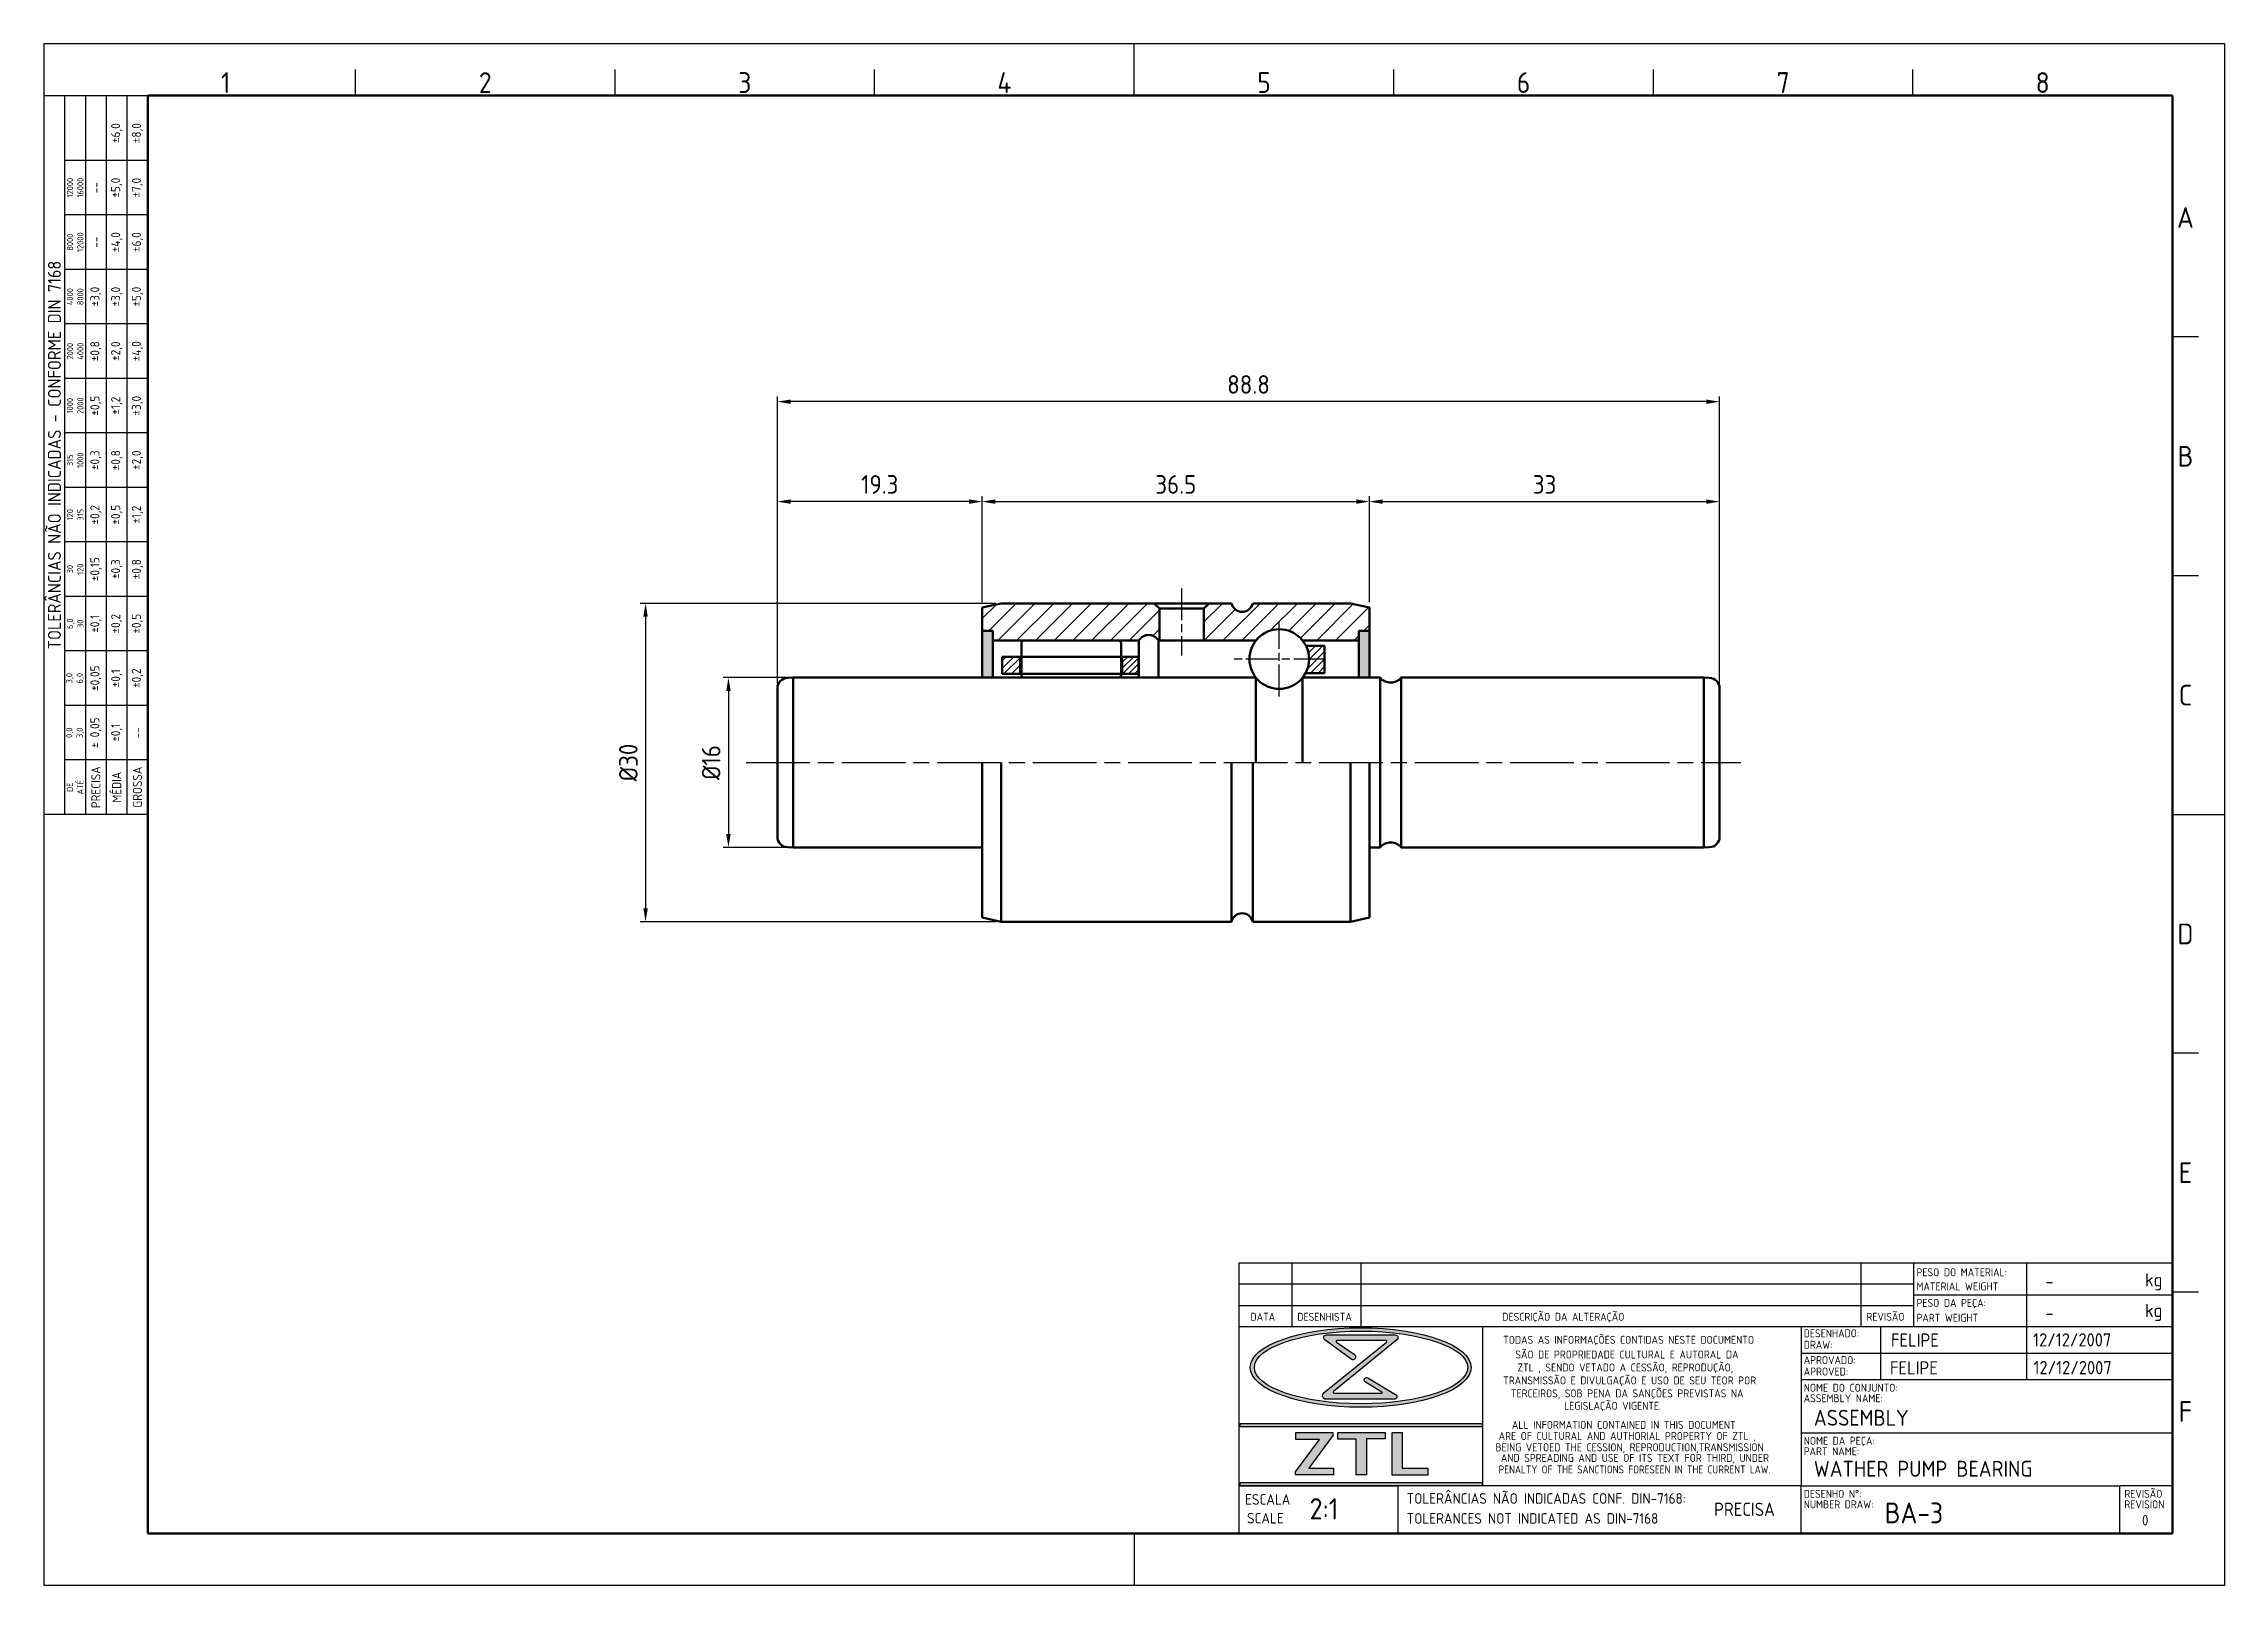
# Model space of a CAD drawing. Extents: x 0 to 205, y 0 to 145.
import ezdxf
from ezdxf.enums import TextEntityAlignment as Align

# ---------------------------------------------------------------- set-up
doc = ezdxf.new("R2010")
doc.units = 0
doc.header["$LTSCALE"] = 0.5
for name, pattern in [('AM_ISO02W050', [7.5, 6, -1.5]), ('AM_ISO08W050', [18, 12, -1.5, 3, -1.5]), ('AM_ISO08W050x2', [9, 6, -0.75, 1.5, -0.75])]:
    doc.linetypes.add(name, pattern=pattern)
doc.layers.get('0').update_dxf_attribs({"linetype": 'CONTINUOUS'})
doc.layers.get('Defpoints').update_dxf_attribs({"linetype": 'CONTINUOUS'})
for name, color, linetype, lineweight in [('AM_0', 7, 'CONTINUOUS', 50), ('AM_3', 6, 'AM_ISO02W050', 25), ('AM_5', 3, 'CONTINUOUS', 25), ('AM_7', 4, 'AM_ISO08W050', 25), ('AM_8', 1, 'CONTINUOUS', 25), ('AM_BOR', 7, 'CONTINUOUS', 50)]:
    doc.layers.add(name, color=color, linetype=linetype, lineweight=lineweight)
doc.styles.add('ACISOTS', font='isocp.shx', dxfattribs={"height": 1})
doc.styles.get("Standard").update_dxf_attribs({"font": 'ISOCP.SHX'})
doc.dimstyles.new('AM_ISO', dxfattribs={"dimtxt": 3.5, "dimasz": 2.5, "dimexe": 1, "dimexo": 1, "dimgap": 1.5, "dimtad": 1, "dimdsep": 46, "dimtxsty": 'Standard', "dimcen": 0, "dimclrd": 256, "dimclre": 256, "dimclrt": 2, "dimadec": 0, "dimazin": 2, "dimtp": 0.1, "dimtm": 0.1, "dimtfac": 0.71, "dimtdec": 3, "dimtmove": 0, "dimatfit": 3, "dimfxl": 1, "dimlwd": -1, "dimlwe": -1, "dimarcsym": 0})
pattern_1 = [(45, (0, -9.6748), (-0.883883, 0.883883), [])]

# ---------------------------------------------------------------- blocks, each defined once
blk = doc.blocks.new('A3 ZTL')
for p, q in [((19.57, 280.82), (19.57, 9.78)), ((401.17, 280.82), (19.57, 280.82)), ((401.17, 9.78), (401.17, 280.82)), ((19.57, 9.78), (401.17, 9.78))]:
    blk.add_line(p, q)
at = {"layer": 'AM_BOR', "color": 135, "lineweight": 25}
for p, q in [((0, 0), (0, 290.61)), ((0, 290.61), (410.96, 290.61)), ((205.48, 280.82), (205.48, 290.61)), ((410.96, 290.61), (410.96, 0)), ((58.71, 280.82), (58.71, 285.71)), ((107.63, 280.82), (107.63, 285.71)), ((156.56, 280.82), (156.56, 285.71)), ((254.4, 280.82), (254.4, 285.71)), ((303.33, 280.82), (303.33, 285.71)), ((352.25, 280.82), (352.25, 285.71)), ((3.91, 145.3), (3.91, 280.82)), ((7.83, 280.82), (7.83, 145.3)), ((11.74, 280.82), (11.74, 145.3)), ((15.66, 145.3), (15.66, 280.82)), ((19.57, 268.59), (3.91, 268.59)), ((19.57, 258.32), (3.91, 258.32)), ((19.57, 248.04), (3.91, 248.04)), ((19.57, 237.77), (3.91, 237.77)), ((406.07, 235.32), (401.17, 235.32)), ((19.57, 227.5), (3.91, 227.5)), ((19.57, 217.22), (3.91, 217.22)), ((19.57, 206.95), (3.91, 206.95)), ((19.57, 196.67), (3.91, 196.67)), ((406.07, 190.31), (401.17, 190.31)), ((19.57, 186.4), (3.91, 186.4)), ((19.57, 176.13), (3.91, 176.13)), ((19.57, 165.85), (3.91, 165.85)), ((19.57, 155.58), (3.91, 155.58)), ((401.17, 145.3), (410.96, 145.3)), ((406.07, 100.29), (401.17, 100.29)), ((406.07, 55.28), (401.17, 55.28)), ((205.48, 9.78), (205.48, 0)), ((410.96, 0), (0, 0))]:
    blk.add_line(p, q, dxfattribs=at)
blk.add_lwpolyline([(19.57, 145.3), (0, 145.3), (0, 280.82), (19.57, 280.82)], close=True, dxfattribs=at)
at = {"layer": 'AM_BOR', "color": 135, "lineweight": 25, "style": 'ACISOTS'}
for s, p in [('1', (34.25, 283.27)), ('2', (83.17, 283.27)), ('3', (132.09, 283.27)), ('4', (181.02, 283.27)), ('5', (229.94, 283.27)), ('6', (278.86, 283.27)), ('7', (327.79, 283.27)), ('8', (376.71, 283.27)), ('A', (403.62, 257.83)), ('B', (403.62, 212.82)), ('C', (403.62, 167.81)), ('D', (403.62, 122.8)), ('E', (403.62, 77.79)), ('F', (403.62, 32.78))]:
    blk.add_text(s, height=3.91, dxfattribs=at).set_placement(p, align=Align.MIDDLE)
at = {"layer": 'AM_BOR', "color": 135, "lineweight": 25, "attachment_point": 5, "rotation": 90}
for s, insert, char_height, width in [('±6,0', (13.7, 273.73), 1.712, 10.274), ('±8,0', (17.61, 273.73), 1.712, 10.274), ('12000\\P16000', (5.87, 263.45), 1.174, 10.274), ('--', (9.78, 263.45), 1.712, 10.274), ('±5,0', (13.7, 263.45), 1.712, 10.274), ('±7,0', (17.61, 263.45), 1.712, 10.274), ('±4,0', (13.7, 253.18), 1.712, 10.274), ('±6,0', (17.61, 253.18), 1.712, 10.274), ('8000\\P12000', (5.87, 253.18), 1.174, 10.274), ('--', (9.78, 253.18), 1.712, 10.274), ('{\\Fisocp.shx|c0;TOLERÂNCIAS NÃO INDICADAS - CONFORME DIN 7168}', (1.96, 213.06), 2.4462, 135.5186), ('4000\\P8000', (5.87, 242.91), 1.174, 10.274), ('±3,0', (9.78, 242.91), 1.712, 10.274), ('±3,0', (13.7, 242.91), 1.712, 10.274), ('±5,0', (17.61, 242.91), 1.712, 10.274), ('±0,8', (9.78, 232.63), 1.712, 10.274), ('±2,0', (13.7, 232.63), 1.712, 10.274), ('±4,0', (17.61, 232.63), 1.712, 10.274), ('2000\\P4000', (5.87, 232.63), 1.174, 10.274), ('1000\\P2000', (5.87, 222.36), 1.174, 10.274), ('±0,5', (9.78, 222.36), 1.712, 10.274), ('±1,2', (13.7, 222.36), 1.712, 10.274), ('±3,0', (17.61, 222.36), 1.712, 10.274), ('±0,3', (9.78, 212.08), 1.712, 10.274), ('±0,8', (13.7, 212.08), 1.712, 10.274), ('±2,0', (17.61, 212.08), 1.712, 10.274), ('315\\P1000', (5.87, 212.08), 1.174, 10.274), ('120\\P315', (5.87, 201.81), 1.174, 10.274), ('±0,2', (9.78, 201.81), 1.712, 10.274), ('±0,5', (13.7, 201.81), 1.712, 10.274), ('±1,2', (17.61, 201.81), 1.712, 10.274), ('±0,15', (9.78, 191.54), 1.712, 10.274), ('±0,3', (13.7, 191.54), 1.712, 10.274), ('±0,8', (17.61, 191.54), 1.712, 10.274), ('30\\P120', (5.87, 191.54), 1.174, 10.274), ('6,0\\P30', (5.87, 181.26), 1.174, 10.274), ('±0,1', (9.78, 181.26), 1.712, 10.274), ('±0,2', (13.7, 181.26), 1.712, 10.274), ('±0,5', (17.61, 181.26), 1.712, 10.274), ('±0,05', (9.78, 170.99), 1.712, 10.274), ('±0,2', (17.61, 170.99), 1.712, 10.274), ('3,0\\P6,0', (5.87, 170.99), 1.174, 10.274), ('±0,1', (13.7, 170.99), 1.712, 10.274), ('0,0\\P3,0', (5.87, 160.71), 1.174, 10.274), ('± 0,05', (9.78, 160.71), 1.712, 10.274), ('\\pt4.69206;±0,1', (13.7, 160.71), 1.7123, 10.274), ('--', (17.61, 160.71), 1.712, 10.274), ('PRECISA', (9.78, 150.44), 1.712, 10.274), ('MÉDIA', (13.7, 150.44), 1.712, 10.274), ('GROSSA', (17.61, 150.44), 1.712, 10.274), ('{\\Fisocp.shx|c0;DE\\PATÉ}', (5.87, 150.44), 1.1742, 10.274)]:
    blk.add_mtext(s, dxfattribs=dict(at, insert=insert, char_height=char_height, width=width))
blk = doc.blocks.new('LEGENDAZTL-1')
at = {"layer": 'AM_8'}
h = blk.add_hatch(color=135, dxfattribs=at)
edge = h.paths.add_edge_path()
edge.add_ellipse((23.01, 31.29), major_axis=(20.82, 0), ratio=0.359907, start_angle=191.4592, end_angle=452.8175)
edge.add_ellipse((23.01, 31.29), major_axis=(20.82, 0), ratio=0.359907, start_angle=92.8175, end_angle=191.4592)
edge = h.paths.add_edge_path(flags=16)
edge.add_ellipse((23.07, 31.29), major_axis=(20.11, 0), ratio=0.340664, start_angle=93.067, end_angle=371.4592)
edge.add_ellipse((23.07, 31.29), major_axis=(20.11, 0), ratio=0.340664, start_angle=11.4592, end_angle=93.067)
h = blk.add_hatch(color=135, dxfattribs=at)
edge = h.paths.add_edge_path()
edge.add_line((27.86, 36.04), (16.14, 26.55))
edge.add_arc((16.46, 25.96), 0.662, 118.1409, 270)
edge.add_line((16.46, 25.3), (29.34, 25.3))
edge.add_arc((29.33, 25.79), 0.488, 271.9685, 418.9108)
edge.add_line((29.58, 26.21), (24.36, 29.35))
edge.add_arc((24.11, 28.95), 0.475, 58.6682, 238.8052)
edge.add_line((23.87, 28.54), (26.98, 26.65))
edge.add_arc((26.92, 26.56), 0.12, -90, 54.6545, ccw=False)
edge.add_line((26.92, 26.44), (17.93, 26.44))
edge.add_arc((17.96, 26.6), 0.167, 129.2364, 260.8226, ccw=False)
edge.add_line((17.86, 26.73), (29.79, 36.47))
edge.add_arc((29.47, 36.9), 0.529, 306.0702, 450)
edge.add_line((29.47, 37.43), (16.54, 37.43))
edge.add_arc((16.52, 36.92), 0.513, 87.7272, 233.7471)
edge.add_line((16.21, 36.5), (21.18, 32.86))
edge.add_arc((21.5, 33.28), 0.527, 232.4714, 414.7334)
edge.add_line((21.81, 33.71), (18.46, 36.07))
edge.add_arc((18.53, 36.2), 0.144, 90, 242.5235, ccw=False)
edge.add_line((18.53, 36.35), (27.78, 36.35))
edge.add_arc((27.75, 36.17), 0.176, -50.9964, 80.7655, ccw=False)
for points in [[(0.28, 20.1), (45.87, 20.1), (45.87, 20.7), (0.28, 20.7)], [(10.71, 11.65), (10.71, 11.05), (17.9, 11.05), (17.9, 12.32), (13.24, 12.32), (17.77, 18.44), (17.77, 19.04), (10.78, 19.04), (10.78, 17.71), (15.21, 17.71)], [(18.7, 17.78), (22.17, 17.78), (22.17, 11.05), (24.07, 11.05), (24.07, 17.84), (27.63, 17.84), (27.63, 19.04), (18.7, 19.04)], [(35.62, 11.02), (35.62, 12.32), (30.79, 12.32), (30.79, 19.04), (28.93, 19.04), (28.93, 11.02)], [(45.87, 9.6), (0.28, 9.6), (0.28, 9), (45.87, 9)]]:
    blk.add_hatch(color=135, dxfattribs=at).paths.add_polyline_path(points)
at = {"layer": 'AM_8', "color": 135}
for p, q in [((0, 51), (176, 51)), ((0, 51), (0, 0)), ((10, 51), (10, 39)), ((23, 51), (23, 39)), ((117.25, 51), (117.25, 39)), ((127.25, 39), (127.25, 51)), ((148.5, 51), (148.5, 45)), ((176, 0), (176, 51)), ((127.25, 47), (0, 47)), ((0, 43), (127.25, 43)), ((127.25, 45), (176, 45)), ((148.5, 45), (148.5, 39)), ((0, 39), (106, 39)), ((16.54, 37.43), (29.47, 37.43)), ((45.93, 39), (45.93, 9)), ((106, 39), (106, 20)), ((106, 39), (176, 39)), ((121, 39), (121, 29)), ((148.5, 39), (148.5, 29)), ((106, 34), (176, 34)), ((106, 29), (176, 29)), ((0.28, 20.1), (0.28, 20.7)), ((0.28, 20.7), (45.87, 20.7)), ((45.87, 20.7), (45.87, 20.1)), ((45.87, 20.1), (0.28, 20.1)), ((10.71, 11.65), (15.21, 17.71)), ((10.78, 17.71), (10.78, 19.04)), ((10.78, 19.04), (17.77, 19.04)), ((15.21, 17.71), (10.78, 17.71)), ((17.77, 18.44), (13.24, 12.32)), ((17.77, 19.04), (17.77, 18.44)), ((18.7, 17.78), (18.7, 19.04)), ((18.7, 19.04), (27.63, 19.04)), ((22.17, 17.78), (18.7, 17.78)), ((22.17, 11.05), (22.17, 17.78)), ((24.07, 17.84), (24.07, 11.05)), ((27.63, 17.84), (24.07, 17.84)), ((27.63, 19.04), (27.63, 17.84)), ((28.93, 11.02), (28.93, 19.04)), ((28.93, 19.04), (30.79, 19.04)), ((30.79, 19.04), (30.79, 12.32)), ((106, 20), (106, 9)), ((106, 19), (176, 19)), ((0, 9), (30, 9)), ((106, 9), (0, 9)), ((0.28, 9.6), (45.87, 9.6)), ((0.28, 9), (0.28, 9.6)), ((45.87, 9), (0.28, 9)), ((10.71, 11.05), (10.71, 11.65)), ((17.9, 11.05), (10.71, 11.05)), ((13.24, 12.32), (17.9, 12.32)), ((17.9, 12.32), (17.9, 11.05)), ((24.07, 11.05), (22.17, 11.05)), ((35.62, 11.02), (28.93, 11.02)), ((30, 9), (30, 0)), ((30.79, 12.32), (35.62, 12.32)), ((35.62, 12.32), (35.62, 11.02)), ((45.87, 9.6), (45.87, 9)), ((106, 0), (106, 9)), ((106, 9), (166, 9)), ((176, 9), (166, 9)), ((166, 9), (166, 0)), ((0, 0), (176, 0))]:
    blk.add_line(p, q, dxfattribs=at)
blk.add_lwpolyline([(16.54, 37.43), (29.47, 37.43, -0.726075), (29.79, 36.47), (17.86, 26.73, 0.646844), (17.93, 26.44), (26.92, 26.44, 0.730915), (26.98, 26.65), (23.87, 28.54, -1.001197), (24.36, 29.35), (29.58, 26.21, -0.746343), (29.34, 25.3), (16.46, 25.3, -0.780296), (16.14, 26.55), (27.86, 36.04, 0.647932), (27.78, 36.35), (18.53, 36.35, 0.78497), (18.46, 36.07), (21.81, 33.71, -1.019937), (21.18, 32.86), (16.21, 36.5, -0.740095), (16.54, 37.43, -0.257794)], format="xyb", dxfattribs=at)
for centre, major_axis, ratio in [((23.01, 31.29), (-20.82, 0), 0.359907), ((23.07, 31.29), (-20.11, 0), 0.340664)]:
    blk.add_ellipse(centre, major_axis=major_axis, ratio=ratio, dxfattribs=at)
for s, height, p in [('PESO DO MATERIAL:', 1.5, (127.75, 48.48)), ('MATERIAL WEIGHT', 1.5, (127.75, 45.82)), ('kg', 2.5, (170.83, 46.56)), ('DATA', 1.5, (2.22, 40.09)), ('DESENHISTA', 1.5, (11.05, 40.09)), ('DESCRIÇÃO DA ALTERAÇÃO', 1.5, (49.68, 40.09)), ('REVISÃO', 1.5, (118.32, 40.09)), ('PESO DA PEÇA:', 1.5, (127.75, 42.71)), ('PART WEIGHT', 1.5, (127.75, 39.91)), ('kg', 2.5, (170.83, 40.79)), ('TODAS AS INFORMAÇÕES CONTIDAS NESTE DOCUMENTO', 1.5, (49.85, 35.75)), ('DESENHADO:', 1.5, (106.5, 36.98)), ('SÃO DE PROPRIEDADE CULTURAL E AUTORAL DA', 1.5, (52.14, 32.98)), ('APROVADO:', 1.5, (106.5, 31.93)), ('DRAW:', 1.5, (106.5, 34.82)), ('TRANSMISSÃO E DIVULGAÇÃO E USO DE SEU TEOR POR', 1.5, (49.85, 28.1)), ('ZTL , SENDO VETADO A CESSÃO, REPRODUÇÃO,', 1.5, (52.53, 30.54)), ('APROVED:', 1.5, (106.5, 29.77)), ('TERCEIROS, SOB PENA DA SANÇÕES PREVISTAS NA', 1.5, (51.3, 25.66)), ('LEGISLAÇÃO VIGENTE.', 1.5, (61.33, 23.31)), ('ASSEMBLY NAME:', 1.5, (106.5, 24.74)), ('NOME DO CONJUNTO:', 1.5, (106.5, 26.72)), ('ALL INFORMATION CONTAINED IN THIS DOCUMENT', 1.5, (51.5, 19.72)), ('BEING VETOED THE CESSION, REPRODUCTION,TRANSMISSION', 1.5, (48.41, 15.49)), ('ARE OF CULTURAL AND AUTHORIAL PROPERTY OF ZTL ,', 1.5, (49, 17.62)), ('NOME DA PEÇA:', 1.5, (106.5, 16.72)), ('AND SPREADING AND USE OF ITS TEXT FOR THIRD, UNDER', 1.5, (49.42, 13.49)), ('PART NAME:', 1.5, (106.5, 14.74)), ('TOLERÂNCIAS NÃO INDICADAS CONF. DIN-7168:', 2, (31.66, 5.6)), ('DESENHO N%%d:', 1.5, (106.5, 6.72)), ('REVISÃO', 1.5, (166.93, 6.72)), ('ESCALA', 2, (1.21, 5.42)), ('NUMBER DRAW:', 1.5, (106.5, 4.74)), ('REVISION', 1.5, (166.93, 4.74)), ('SCALE', 2, (1.57, 1.88)), ('TOLERANCES NOT INDICATED AS DIN-7168', 2, (31.66, 1.83))]:
    blk.add_text(s, height=height, dxfattribs=at).set_placement(p)
at = {"layer": 'AM_8', "color": 135, "width": 0.95}
blk.add_text('PENALTY OF THE SANCTIONS FORESEEN IN THE CURRENT LAW.', height=1.5, dxfattribs=at).set_placement((48.99, 11.32))
at = {"layer": 'AM_8', "color": 135}
for tag, height, p in [('PESO', 2.5, (152.06, 47.53)), ('PESO', 2.5, (152.06, 41.58)), ('DESN.', 2.5, (122.94, 36.44)), ('DATADES', 2.5, (149.73, 36.5)), ('APROV', 2.5, (122.75, 31.22)), ('DATAAPROV', 2.5, (149.81, 31.25)), ('CONJUNTO', 3, (108.41, 21.81)), ('PEÇA', 3, (108.4, 12.2)), ('NºDESENHO', 3.91, (121.76, 3.88))]:
    blk.add_attdef(tag, text='', height=height, dxfattribs=at).set_placement(p, align=Align.MIDDLE_LEFT)
at = {"layer": 'AM_8', "color": 135, "style": 'ACISOTS'}
for tag, p, height in [('GEN-TITLE-SCA{12.7}', (13.36, 2.64), 4), ('GEN-TITLE-DWG{30.6}', (92.5, -2.65), 2)]:
    blk.add_attdef(tag, p, '', height=height, dxfattribs=at)
at = {"layer": 'AM_8', "color": 135}
for tag, height, p in [('TOL.N.IND', 2.5, (95.33, 4.56)), ('REV.', 1.96, (170.86, 2.49))]:
    blk.add_attdef(tag, text='', height=height, dxfattribs=at).set_placement(p, align=Align.MIDDLE_CENTER)
blk = doc.blocks.new('*D30')
at = {"layer": 'AM_5'}
for p, q in [((69.11, 85.04), (69.11, 112.06)), ((156.66, 111.56), (70.36, 111.56)), ((157.91, 85.04), (157.91, 112.06))]:
    blk.add_line(p, q, dxfattribs=at)
for points in [[(70.36, 111.76), (70.36, 111.35), (69.11, 111.56)], [(156.66, 111.76), (156.66, 111.35), (157.91, 111.56)]]:
    blk.add_solid(points, dxfattribs=at)
at = {"layer": 'Defpoints', "color": 0}
for p in [(69.11, 111.56), (69.11, 84.54), (157.91, 84.54)]:
    blk.add_point(p, dxfattribs=at)
at = {"layer": 'AM_5', "color": 3, "insert": (113.51, 113.18), "char_height": 1.75, "attachment_point": 5}
blk.add_mtext('88.8', dxfattribs=at)
blk = doc.blocks.new('*D31')
at = {"layer": 'AM_5'}
for p, q in [((69.11, 85.04), (69.11, 102.64)), ((87.16, 102.14), (70.36, 102.14)), ((88.41, 92.65), (88.41, 102.64))]:
    blk.add_line(p, q, dxfattribs=at)
for points in [[(70.36, 102.35), (70.36, 101.93), (69.11, 102.14)], [(87.16, 102.35), (87.16, 101.93), (88.41, 102.14)]]:
    blk.add_solid(points, dxfattribs=at)
at = {"layer": 'Defpoints', "color": 0}
for p in [(69.11, 102.14), (88.41, 92.15), (69.11, 84.54)]:
    blk.add_point(p, dxfattribs=at)
at = {"layer": 'AM_5', "color": 3, "insert": (78.76, 103.76), "char_height": 1.75, "attachment_point": 5}
blk.add_mtext('19.3', dxfattribs=at)
blk = doc.blocks.new('*D32')
at = {"layer": 'AM_5'}
for p, q in [((88.41, 92.65), (88.41, 102.64)), ((89.66, 102.14), (123.66, 102.14)), ((124.91, 92.65), (124.91, 102.64))]:
    blk.add_line(p, q, dxfattribs=at)
for points in [[(89.66, 102.35), (89.66, 101.93), (88.41, 102.14)], [(123.66, 102.35), (123.66, 101.93), (124.91, 102.14)]]:
    blk.add_solid(points, dxfattribs=at)
at = {"layer": 'Defpoints', "color": 0}
for p in [(124.91, 102.14), (88.41, 92.15), (124.91, 92.15)]:
    blk.add_point(p, dxfattribs=at)
at = {"layer": 'AM_5', "color": 3, "insert": (106.66, 103.76), "char_height": 1.75, "attachment_point": 5}
blk.add_mtext('36.5', dxfattribs=at)
blk = doc.blocks.new('*D33')
at = {"layer": 'AM_5'}
for p, q in [((124.91, 92.65), (124.91, 102.64)), ((126.16, 102.14), (156.66, 102.14)), ((157.91, 85.04), (157.91, 102.64))]:
    blk.add_line(p, q, dxfattribs=at)
for points in [[(126.16, 102.35), (126.16, 101.93), (124.91, 102.14)], [(156.66, 102.35), (156.66, 101.93), (157.91, 102.14)]]:
    blk.add_solid(points, dxfattribs=at)
at = {"layer": 'Defpoints', "color": 0}
for p in [(157.91, 102.14), (124.91, 92.15), (157.91, 84.54)]:
    blk.add_point(p, dxfattribs=at)
at = {"layer": 'AM_5', "color": 3, "insert": (141.41, 103.76), "char_height": 1.75, "attachment_point": 5}
blk.add_mtext('33', dxfattribs=at)
blk = doc.blocks.new('*D34')
at = {"layer": 'AM_5'}
for p, q in [((89.71, 92.55), (56.19, 92.55)), ((56.69, 91.3), (56.69, 63.8)), ((89.71, 62.55), (56.19, 62.55))]:
    blk.add_line(p, q, dxfattribs=at)
for points in [[(56.48, 91.3), (56.9, 91.3), (56.69, 92.55)], [(56.48, 63.8), (56.9, 63.8), (56.69, 62.55)]]:
    blk.add_solid(points, dxfattribs=at)
at = {"layer": 'Defpoints', "color": 0}
for p in [(90.21, 92.55), (56.69, 62.55), (90.21, 62.55)]:
    blk.add_point(p, dxfattribs=at)
at = {"layer": 'AM_5', "color": 3, "insert": (55.07, 77.55), "char_height": 1.75, "attachment_point": 5, "rotation": 90}
blk.add_mtext('%%C30', dxfattribs=at)
blk = doc.blocks.new('*D35')
at = {"layer": 'AM_5'}
for p, q in [((70.11, 85.55), (64, 85.55)), ((64.5, 84.3), (64.5, 70.8)), ((70.11, 69.55), (64, 69.55))]:
    blk.add_line(p, q, dxfattribs=at)
for points in [[(64.29, 84.3), (64.71, 84.3), (64.5, 85.55)], [(64.29, 70.8), (64.71, 70.8), (64.5, 69.55)]]:
    blk.add_solid(points, dxfattribs=at)
at = {"layer": 'Defpoints', "color": 0}
for p in [(70.61, 85.55), (64.5, 69.55), (70.61, 69.55)]:
    blk.add_point(p, dxfattribs=at)
at = {"layer": 'AM_5', "color": 3, "insert": (62.87, 77.55), "char_height": 1.75, "attachment_point": 5, "rotation": 90}
blk.add_mtext('%%c16', dxfattribs=at)

msp = doc.modelspace()

# ---------------------------------------------------------------- hatches: boundary and pattern name
at = {"layer": 'AM_3'}
h = msp.add_hatch(dxfattribs=at)
h.set_pattern_fill('ANSI31', color=256, scale=15, style=0)
h.paths.add_polyline_path([(78.278, 102.972), (76.724, 102.972), (76.724, 95.972), (83.474, 95.972), (83.474, 99.972, -0.2679492)])
h.paths.add_polyline_path([(83.474, 63.972), (76.724, 63.972), (76.724, 56.972), (78.278, 56.972, -0.2679492), (83.474, 59.972)])
h = msp.add_hatch(dxfattribs=at)
h.set_pattern_fill('ANSI31', color=256, scale=15, style=0)
h.paths.add_polyline_path([(86.474, 95.972), (90.224, 99.722), (90.224, 102.972), (88.671, 102.972, -0.2679492), (83.474, 99.972), (83.474, 95.972)])
h.paths.add_polyline_path([(90.224, 56.972), (90.224, 60.222), (86.474, 63.972), (83.474, 63.972), (83.474, 59.972, -0.2679492), (88.671, 56.972)])
at = {"layer": 'AM_8'}
h = msp.add_hatch(dxfattribs=at)
h.set_pattern_fill('_U', color=256, scale=1.25, angle=45, style=0, pattern_type=0)
h.set_pattern_definition(pattern_1)
edge = h.paths.add_edge_path()
edge.add_line((88.411, 92.152), (88.411, 89.971))
edge.add_line((88.411, 89.971), (89.411, 89.971))
edge.add_line((89.411, 89.971), (89.411, 89.051))
edge.add_line((89.411, 89.051), (103.186, 89.051))
edge.add_arc((104.106, 88.503), 1.071, 30.76755, 149.23245, ccw=False)
edge.add_line((105.026, 89.051), (105.111, 89.051))
edge.add_line((105.111, 89.051), (105.111, 92.051))
edge.add_line((105.111, 92.051), (104.611, 92.551))
edge.add_line((104.611, 92.551), (90.211, 92.551))
edge.add_line((90.211, 92.551), (88.411, 92.152))
h = msp.add_hatch(dxfattribs=at)
h.set_pattern_fill('_U', color=256, scale=1.25, angle=45, style=0, pattern_type=0)
h.set_pattern_definition(pattern_1)
edge = h.paths.add_edge_path()
edge.add_arc((116.41, 87.301), 2.809, 38.53574, 141.46426, ccw=False)
edge.add_line((118.607, 89.051), (123.911, 89.051))
edge.add_line((123.911, 89.051), (123.911, 89.971))
edge.add_line((123.911, 89.971), (124.911, 89.971))
edge.add_line((124.911, 89.971), (124.911, 92.152))
edge.add_line((124.911, 92.152), (123.111, 92.551))
edge.add_line((123.111, 92.551), (113.911, 92.551))
edge.add_arc((112.911, 92.776), 1.025, 192.68038, 347.31962, ccw=False)
edge.add_line((111.911, 92.551), (109.811, 92.551))
edge.add_line((109.811, 92.551), (109.311, 92.051))
edge.add_line((109.311, 92.051), (109.311, 89.051))
edge.add_line((109.311, 89.051), (114.212, 89.051))
for points in [[(88.411, 89.971), (88.411, 85.551), (89.411, 85.551), (89.411, 89.971)], [(123.911, 89.971), (123.911, 85.551), (124.911, 85.551), (124.911, 89.971)]]:
    msp.add_hatch(color=256, dxfattribs=at).paths.add_polyline_path(points)
h = msp.add_hatch(dxfattribs=at)
h.set_pattern_fill('_U', color=256, scale=0.5, angle=45, style=0, pattern_type=0)
h.set_pattern_definition([(45, (23.8192, -15.22316), (-0.3535534, 0.3535534), [])])
edge = h.paths.add_edge_path()
edge.add_line((120.686, 85.969), (120.686, 88.548))
edge.add_line((120.686, 88.548), (118.927, 88.548))
edge.add_arc((116.41, 87.301), 2.809, -28.29949, 26.35237, ccw=False)
edge.add_line((118.883, 85.969), (120.686, 85.969))
h = msp.add_hatch(dxfattribs=at)
h.set_pattern_fill('_U', color=256, scale=0.5, angle=45, style=0, pattern_type=0)
h.set_pattern_definition([(45, (25.40337, -15.22316), (-0.3535534, 0.3535534), [])])
h.paths.add_polyline_path([(90.284, 87.525), (90.284, 85.898), (91.995, 85.898), (91.995, 87.525)])
h = msp.add_hatch(dxfattribs=at)
h.set_pattern_fill('_U', color=256, scale=0.4, angle=45, style=0, pattern_type=0)
h.set_pattern_definition([(45, (25.40337, -15.22316), (-0.2828427, 0.2828427), [])])
h.paths.add_polyline_path([(101.598, 87.525), (101.598, 85.898), (103.138, 85.898), (103.138, 87.525)])

# ---------------------------------------------------------------- linework, layer by layer
at = {"layer": 'AM_0'}
for p, q in [((90.211, 92.551), (88.411, 92.152)), ((90.211, 92.551), (111.911, 92.551)), ((104.611, 92.551), (105.111, 92.051)), ((109.311, 92.051), (109.811, 92.551)), ((113.911, 92.551), (123.111, 92.551)), ((123.111, 92.551), (124.911, 92.152)), ((88.411, 85.551), (88.411, 92.152)), ((105.111, 92.051), (105.111, 89.051)), ((105.111, 92.051), (109.311, 92.051)), ((109.311, 92.051), (109.311, 89.051)), ((124.911, 92.152), (124.911, 85.551)), ((88.411, 89.971), (89.411, 89.971)), ((89.411, 89.971), (89.411, 85.551)), ((89.411, 89.051), (103.186, 89.051)), ((103.186, 89.051), (103.186, 85.551)), ((105.026, 89.051), (114.212, 89.051)), ((105.026, 89.051), (105.026, 85.551)), ((118.607, 89.051), (123.911, 89.051)), ((118.927, 88.548), (120.686, 88.548)), ((120.686, 88.548), (120.686, 85.969)), ((124.911, 89.971), (123.911, 89.971)), ((123.911, 89.971), (123.911, 85.551)), ((91.995, 87.525), (90.284, 87.525)), ((90.284, 87.525), (90.284, 85.898)), ((101.598, 87.525), (91.995, 87.525)), ((91.995, 85.898), (91.995, 87.525)), ((103.138, 87.525), (101.598, 87.525)), ((101.598, 87.525), (101.598, 85.898)), ((103.138, 85.898), (103.138, 87.525)), ((69.111, 70.564), (69.111, 84.537)), ((70.611, 85.551), (70.085, 85.537)), ((70.611, 85.551), (114.212, 85.551)), ((70.611, 85.551), (70.611, 69.551)), ((90.284, 85.898), (91.995, 85.898)), ((91.995, 85.898), (101.598, 85.898)), ((101.598, 85.898), (103.138, 85.898)), ((114.212, 85.551), (114.212, 77.551)), ((118.607, 85.551), (125.911, 85.551)), ((118.607, 85.551), (118.607, 77.551)), ((120.686, 85.969), (118.883, 85.969)), ((125.911, 85.551), (125.911, 69.551)), ((127.911, 85.551), (156.411, 85.551)), ((127.911, 69.551), (127.911, 85.551)), ((156.411, 85.551), (156.938, 85.537)), ((156.411, 85.551), (156.411, 69.551)), ((157.911, 84.537), (157.911, 70.564)), ((88.411, 62.95), (88.411, 77.551)), ((90.211, 77.551), (90.211, 62.551)), ((111.911, 62.551), (111.911, 77.551)), ((113.911, 62.551), (113.911, 77.551)), ((123.111, 77.551), (123.111, 62.551)), ((124.911, 77.551), (124.911, 62.95)), ((70.611, 69.551), (70.085, 69.564)), ((88.411, 69.551), (70.611, 69.551)), ((125.911, 69.551), (124.911, 69.551)), ((156.411, 69.551), (127.911, 69.551)), ((156.411, 69.551), (156.938, 69.564)), ((90.211, 62.551), (88.411, 62.95)), ((111.911, 62.551), (90.211, 62.551)), ((123.111, 62.551), (113.911, 62.551)), ((123.111, 62.551), (124.911, 62.95))]:
    msp.add_line(p, q, dxfattribs=at)
msp.add_lwpolyline([(92.363, 85.551), (101.254, 85.551, 0.4142136), (101.504, 85.801), (101.504, 88.801, 0.4142136), (101.254, 89.051), (92.363, 89.051, 0.4142136), (92.113, 88.801), (92.113, 85.801, 0.4142136)], format="xyb", close=True, dxfattribs=at)
msp.add_circle((116.41, 87.301), 2.809, dxfattribs=at)
for centre, radius, start, end in [((112.911, 92.776), 1.025, 192.68038, 347.31962), ((104.106, 88.503), 1.071, 30.76755, 149.23245), ((70.111, 84.537), 1, 91.5, 180), ((126.911, 86.41), 1.319, 220.68975, 319.31025), ((156.911, 84.537), 1, 0, 88.5), ((70.111, 70.564), 1, 180, 268.5), ((126.911, 68.691), 1.319, 40.68975, 139.31025), ((156.911, 70.564), 1, 271.5, 0), ((112.911, 62.326), 1.025, 12.68038, 167.31962)]:
    msp.add_arc(centre, radius, start, end, dxfattribs=at)
at = {"layer": 'AM_7', "linetype": 'AM_ISO08W050x2'}
for p, q in [((107.211, 93.951), (107.211, 87.651)), ((116.41, 83.774), (116.41, 90.827)), ((120.775, 87.301), (112.044, 87.301))]:
    msp.add_line(p, q, dxfattribs=at)
at = {"layer": 'AM_7'}
msp.add_line((66.177, 77.551), (159.918, 77.551), dxfattribs=at)

# ---------------------------------------------------------------- block references
at = {"layer": 'AM_0', "lineweight": 0, "xscale": 0.5, "yscale": 0.5, "zscale": 0.5}
msp.add_blockref('A3 ZTL', (0, 0), dxfattribs=at)
at = {"layer": 'AM_0', "lineweight": 0}
ref = msp.add_blockref('LEGENDAZTL-1', (112.587, 4.892), dxfattribs=dict(at, xscale=0.5, yscale=0.5, zscale=0.5))
ref.add_attrib('GEN-TITLE-SCA{12.7}', '2:1', (119.266, 6.214), dxfattribs={"layer": 'AM_8', "color": 135, "height": 2, "style": 'ACISOTS'})
ref.add_attrib('DATAAPROV', '12/12/2007', dxfattribs={"layer": 'AM_8', "color": 135, "height": 1.25}).set_placement((187.492, 20.52), align=Align.MIDDLE_LEFT)
ref.add_attrib('DATADES', '12/12/2007', dxfattribs={"layer": 'AM_8', "color": 135, "height": 1.25}).set_placement((187.452, 23.141), align=Align.MIDDLE_LEFT)
ref.add_attrib('APROV', 'FELIPE', dxfattribs={"layer": 'AM_8', "color": 135, "height": 1.25}).set_placement((173.962, 20.501), align=Align.MIDDLE_LEFT)
ref.add_attrib('PESO', '-', dxfattribs={"layer": 'AM_8', "color": 135, "height": 1.25}).set_placement((188.618, 28.656), align=Align.MIDDLE_LEFT)
ref.add_attrib('PEÇA', 'WATHER PUMP BEARING', dxfattribs={"layer": 'AM_8', "color": 135, "height": 1.5}).set_placement((166.786, 10.99), align=Align.MIDDLE_LEFT)
ref.add_attrib('CONJUNTO', 'ASSEMBLY', dxfattribs={"layer": 'AM_8', "color": 135, "height": 1.5}).set_placement((166.79, 15.797), align=Align.MIDDLE_LEFT)
ref.add_attrib('NºDESENHO', 'BA-3', dxfattribs={"layer": 'AM_8', "color": 135, "height": 1.9556}).set_placement((173.467, 6.831), align=Align.MIDDLE_LEFT)
ref.add_attrib('REV.', '0', dxfattribs={"layer": 'AM_8', "color": 135, "height": 0.978}).set_placement((198.016, 6.137), align=Align.MIDDLE_CENTER)
ref.add_attrib('TOL.N.IND', 'PRECISA', dxfattribs={"layer": 'AM_8', "color": 135, "height": 1.25}).set_placement((160.25, 7.172), align=Align.MIDDLE_CENTER)
ref.add_attrib('DESN.', 'FELIPE', dxfattribs={"layer": 'AM_8', "color": 135, "height": 1.25}).set_placement((174.057, 23.114), align=Align.MIDDLE_LEFT)
ref.add_attrib('PESO', '-', dxfattribs={"layer": 'AM_8', "color": 135, "height": 1.25}).set_placement((188.618, 25.681), align=Align.MIDDLE_LEFT)

# ---------------------------------------------------------------- dimensions: what is measured, and where the dimension line sits
at = {"layer": 'AM_5'}
for base, p1, p2, picture, middle in [((69.111, 111.556), (157.911, 84.537), (69.111, 84.537), '*D30', (113.511, 113.181)), ((69.111, 102.139), (88.411, 92.152), (69.111, 84.537), '*D31', (78.761, 103.764)), ((124.911, 102.139), (88.411, 92.152), (124.911, 92.152), '*D32', (106.661, 103.764)), ((157.911, 102.139), (124.911, 92.152), (157.911, 84.537), '*D33', (141.411, 103.764))]:
    dim = msp.add_linear_dim(base=base, p1=p1, p2=p2, dimstyle='AM_ISO', override={"dimscale": 0.5, "dimclrt": 3, "dimadec": 2, "dimtp": 0, "dimtdec": 2}, dxfattribs=at)
    dim.commit()
    dim.dimension.update_dxf_attribs({"geometry": picture, "text_midpoint": middle})
for base, p1, p2, text, picture, middle in [((56.693, 62.551), (90.211, 92.551), (90.211, 62.551), '%%C30', '*D34', (55.068, 77.551)), ((64.5, 69.551), (70.611, 85.551), (70.611, 69.551), '%%c16', '*D35', (62.875, 77.551))]:
    dim = msp.add_linear_dim(base=base, p1=p1, p2=p2, angle=90, text=text, dimstyle='AM_ISO', override={"dimscale": 0.5, "dimclrt": 3, "dimadec": 2, "dimtp": 0, "dimtdec": 2}, dxfattribs=at)
    dim.commit()
    dim.dimension.update_dxf_attribs({"geometry": picture, "text_midpoint": middle})

doc.saveas('drawing.dxf')
